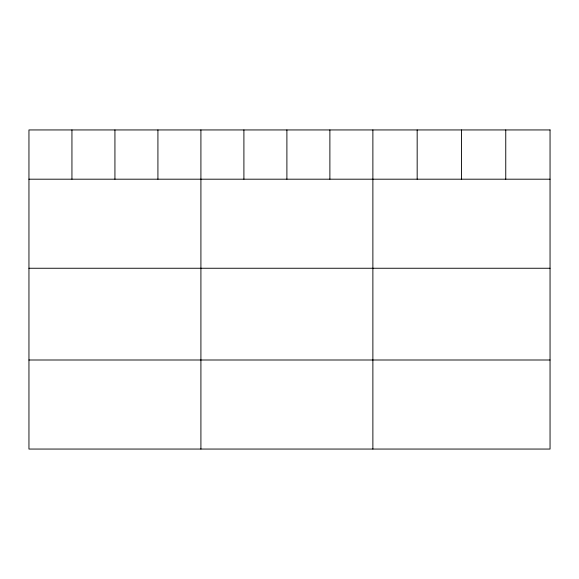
<?xml version="1.0" encoding="UTF-8"?>
<svg xmlns="http://www.w3.org/2000/svg" width="579" height="579" viewBox="0 0 579 579"><rect width="100%" height="100%" fill="white"/><g stroke="black" fill="none" stroke-linecap="round" stroke-linejoin="round"><path stroke-width="0.87" d="M28.95 179.193L550.05 179.193M28.95 268.251L550.05 268.251M28.95 360L550.05 360M505.756 129.942L505.756 179.193M461.463 129.942L461.463 179.193M417.169 129.942L417.169 179.193M372.876 129.942L372.876 449.058M329.885 129.942L329.885 179.193M286.894 129.942L286.894 179.193M243.904 129.942L243.904 179.193M200.913 129.942L200.913 449.058M157.922 129.942L157.922 179.193M114.932 129.942L114.932 179.193M71.941 129.942L71.941 179.193M550.05 129.942L28.95 129.942L28.95 449.058L550.05 449.058L550.05 129.942"/></g></svg>
